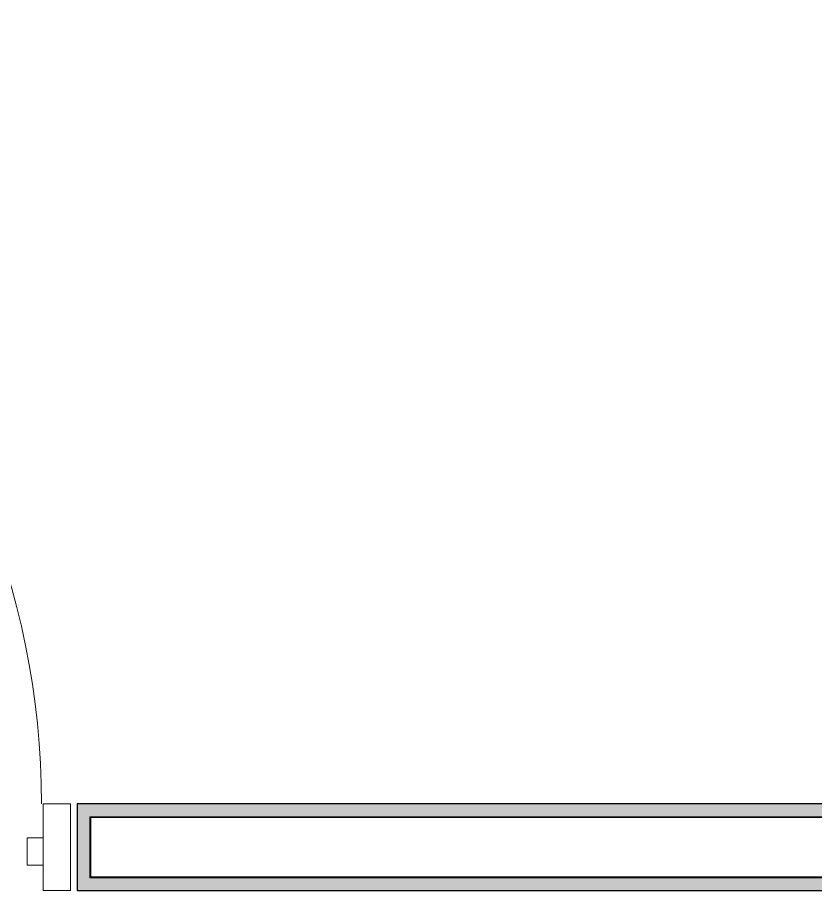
# Model space of a CAD drawing. Header units: millimetres. Extents: x 155920 to 295199, y -4084 to 97293.
# Drawn here: x 229044 to 229983, y 29805 to 30833 of the extents above; entities that cross this region are included whole.
import ezdxf

# ---------------------------------------------------------------- set-up
doc = ezdxf.new("R2010")
doc.units = ezdxf.units.MM
doc.header["$MEASUREMENT"] = 0
for name, color, linetype, lineweight in [('A-DOOR', 4, 'CONTINUOUS', 9), ('A-DOOR-FRAM', 4, 'CONTINUOUS', 18), ('A-WALL', 7, 'CONTINUOUS', 9), ('A-WALL-PATT', 7, 'CONTINUOUS', 25), ('I-WALL', 7, 'CONTINUOUS', 9)]:
    doc.layers.add(name, color=color, linetype=linetype, lineweight=lineweight)

msp = doc.modelspace()

# ---------------------------------------------------------------- hatches: boundary and pattern name
at = {"layer": 'A-WALL-PATT', "lineweight": 9}
h = msp.add_hatch(color=256, dxfattribs=at)
h.paths.add_polyline_path([(229129.4, 29856.3), (229129.4, 29892.3), (230738.8, 29892.3), (230738.8, 29907.3), (229114.4, 29907.3), (229114.4, 29856.3)], flags=0)
h.paths.add_polyline_path([(226459.4, 29856.3), (226474.4, 29856.3), (226474.4, 29892.3), (227899.9, 29892.3), (227899.9, 29907.3), (226459.4, 29907.3)], flags=0)
h.paths.add_polyline_path([(228104.4, 29856.3), (228104.4, 29907.3), (227971.9, 29907.3), (227971.9, 29892.3), (228089.4, 29892.3), (228089.4, 29856.3)], flags=0)
h.paths.add_polyline_path([(222488.5, 29856.3), (222503.5, 29856.3), (222503.5, 29892.3), (222621, 29892.3), (222621, 29907.3), (222488.5, 29907.3)], flags=0)
h.paths.add_polyline_path([(223850.5, 29856.3), (223850.5, 29892.3), (225244.9, 29892.3), (225244.9, 29907.3), (223835.5, 29907.3), (223835.5, 29856.3)], flags=0)
h.paths.add_polyline_path([(225449.4, 29856.3), (225449.4, 29907.3), (225316.9, 29907.3), (225316.9, 29892.3), (225434.4, 29892.3), (225434.4, 29856.3)], flags=0)
h.paths.add_polyline_path([(222822.9, 29856.3), (222825.5, 29856.3), (222825.5, 29907.3), (222693, 29907.3), (222693, 29892.3), (222810.5, 29892.3), (222810.5, 29856.3)], flags=0)
h.paths.add_polyline_path([(221463.5, 29856.3), (221478.5, 29856.3), (221478.5, 29907.3), (220074.2, 29907.3), (220074.2, 29892.3), (221463.5, 29892.3)], flags=0)
at = {"layer": 'A-WALL-PATT', "lineweight": 5}
h = msp.add_hatch(color=256, dxfattribs=at)
h.paths.add_polyline_path([(230738.8, 29805.3), (230738.8, 29820.3), (229129.4, 29820.3), (229129.4, 29856.3), (229114.4, 29856.3), (229114.4, 29805.3), (230597.1, 29805.3)], flags=0)
h.paths.add_polyline_path([(228104.4, 29805.3), (228104.4, 29856.3), (228089.4, 29856.3), (228089.4, 29820.3), (226474.4, 29820.3), (226474.4, 29856.3), (226459.4, 29856.3), (226459.4, 29805.3), (227906, 29805.3)], flags=0)
h.paths.add_polyline_path([(225364.5, 29805.3), (225449.4, 29805.3), (225449.4, 29856.3), (225434.4, 29856.3), (225434.4, 29820.3), (223850.5, 29820.3), (223850.5, 29856.3), (223835.5, 29856.3), (223835.5, 29805.3), (225214.9, 29805.3)], flags=0)
h.paths.add_polyline_path([(222825.5, 29805.3), (222825.5, 29856.3), (222810.5, 29856.3), (222810.5, 29820.3), (222503.5, 29820.3), (222503.5, 29856.3), (222488.5, 29856.3), (222488.5, 29805.3), (222822.9, 29805.3)], flags=0)
h.paths.add_polyline_path([(220099.2, 29805.3), (221478.5, 29805.3), (221478.5, 29856.3), (221463.5, 29856.3), (221463.5, 29820.3), (220099.2, 29820.3)], flags=0)

# ---------------------------------------------------------------- linework, layer by layer
at = {"layer": 'A-DOOR'}
msp.add_arc((228146.4, 29907.3), 926, 0, 90, dxfattribs=at)
at = {"layer": 'A-DOOR-FRAM', "lineweight": 20}
for p, q in [((229074.4, 29907.3), (229106.4, 29907.3)), ((229074.4, 29805.3), (229074.4, 29907.3)), ((229106.4, 29907.3), (229106.4, 29805.3)), ((229055.4, 29835.3), (229055.4, 29867.3)), ((229055.4, 29867.3), (229074.4, 29867.3)), ((229074.4, 29867.3), (229074.4, 29835.3)), ((229074.4, 29835.3), (229055.4, 29835.3)), ((229106.4, 29805.3), (229074.4, 29805.3))]:
    msp.add_line(p, q, dxfattribs=at)
at = {"layer": 'A-WALL'}
for p, q in [((229129.4, 29892.3), (229129.4, 29856.3)), ((230738.8, 29892.3), (229129.4, 29892.3)), ((229130.4, 29891.3), (229130.4, 29856.3)), ((230738.8, 29891.3), (229130.4, 29891.3)), ((229129.4, 29856.3), (229129.4, 29820.3)), ((229130.4, 29856.3), (229130.4, 29821.3)), ((229129.4, 29820.3), (230738.8, 29820.3)), ((229130.4, 29821.3), (230738.8, 29821.3))]:
    msp.add_line(p, q, dxfattribs=at)
at = {"layer": 'I-WALL', "lineweight": 30}
for p, q in [((230738.8, 29907.3), (229114.4, 29907.3)), ((229114.4, 29907.3), (229114.4, 29805.3)), ((229114.4, 29805.3), (230738.8, 29805.3))]:
    msp.add_line(p, q, dxfattribs=at)

doc.saveas('drawing.dxf')
